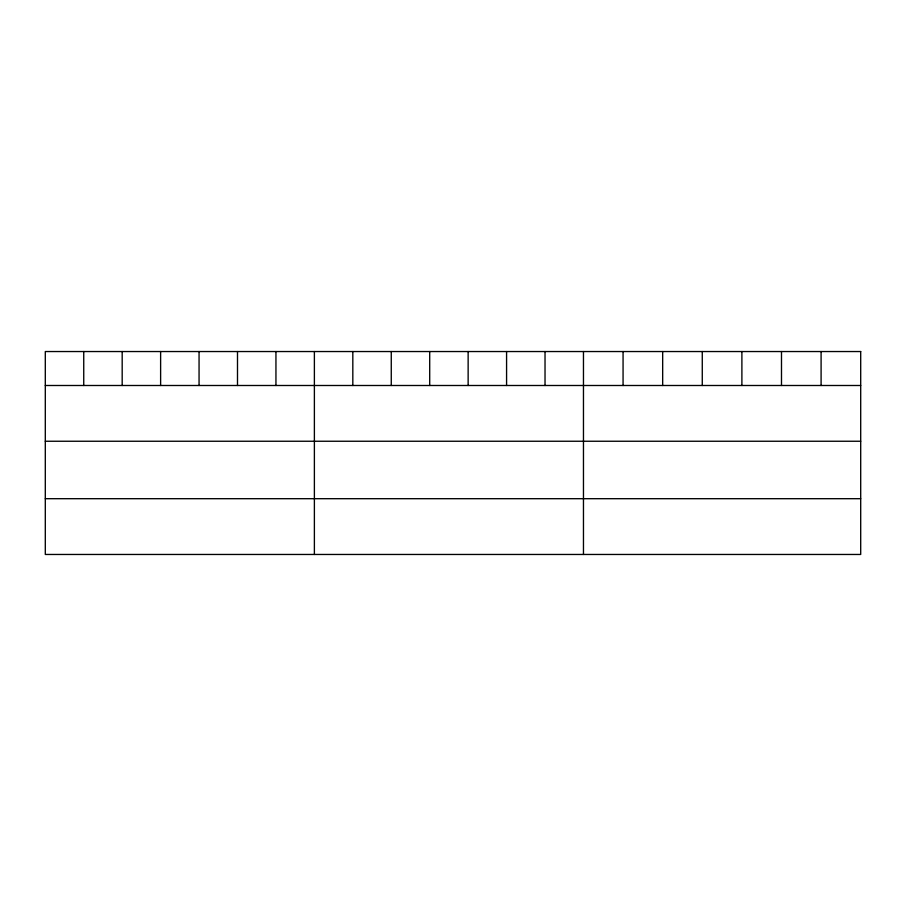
<?xml version="1.0" encoding="UTF-8"?>
<svg xmlns="http://www.w3.org/2000/svg" width="906" height="906" viewBox="0 0 906 906"><rect width="100%" height="100%" fill="white"/><g stroke="black" fill="none" stroke-linecap="round" stroke-linejoin="round"><path stroke-width="1.36" d="M45.3 385.492L860.7 385.492M45.3 441.245L860.7 441.245M45.3 498.696L860.7 498.696M821.096 351.539L821.096 385.492M781.493 351.539L781.493 385.492M741.889 351.539L741.889 385.492M702.275 351.539L702.275 385.492M662.671 351.539L662.671 385.492M623.068 351.539L623.068 385.492M583.464 351.539L583.464 554.461M545.027 351.539L545.027 385.492M506.579 351.539L506.579 385.492M468.142 351.539L468.142 385.492M429.704 351.539L429.704 385.492M391.267 351.539L391.267 385.492M352.819 351.539L352.819 385.492M314.382 351.539L314.382 554.461M275.945 351.539L275.945 385.492M237.497 351.539L237.497 385.492M199.06 351.539L199.06 385.492M160.622 351.539L160.622 385.492M122.185 351.539L122.185 385.492M83.737 351.539L83.737 385.492M860.7 351.539L45.3 351.539L45.3 554.461L860.7 554.461L860.7 351.539"/></g></svg>
